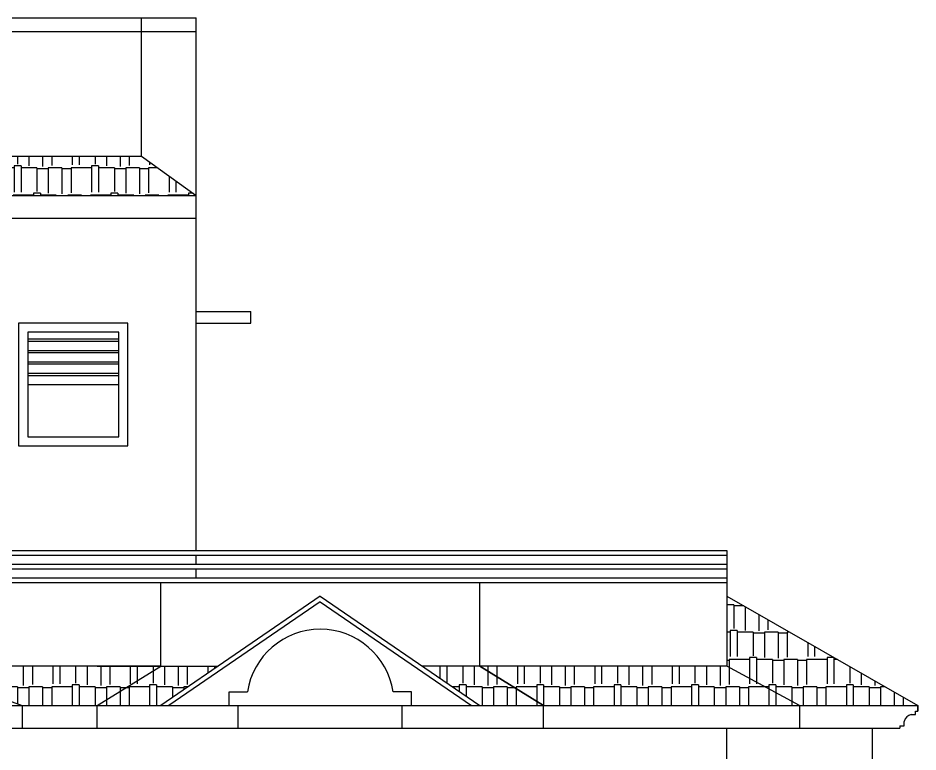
# Model space of a CAD drawing. Header units: inches. Extents: x 1397 to 20304, y -27267 to -746.
# Drawn here: x 14070.6 to 14268.2, y -23663 to -23501.8 of the extents above; entities that cross this region are included whole.
import ezdxf

# ---------------------------------------------------------------- set-up
doc = ezdxf.new("R2010")
doc.units = ezdxf.units.IN
doc.header["$LTSCALE"] = 17
doc.header["$MEASUREMENT"] = 0
doc.layers.add('25 BOT BAR', color=12, linetype='Continuous', lineweight=25)
doc.layers.add('OUTLINE', color=1, linetype='Continuous', lineweight=25)
pattern_1 = [(180, (0, -2672.648), (-12.75, -6), [3, -2.5, 3.5, -1.5, 4.5, -2]), (180, (-3, -2672.898), (-12.75, -6), [2.5, -9.5, 2, -3]), (180, (-9, -2672.273), (-12.75, -6), [1.5, -15.5]), (270, (0, -2672.6483), (4.25, -6), [5.75, -18.25]), (270, (-3, -2672.6483), (4.25, -6), [5.625, -18.375]), (270, (-5.5, -2672.6483), (4.25, -6), [5.25, -18.75]), (270, (-9, -2672.2733), (4.25, -6), [5.75, -18.25]), (270, (-10.5, -2672.2733), (4.25, -6), [5.75, -18.25]), (270, (-15, -2672.6483), (4.25, -6), [5.5, -18.5])]

msp = doc.modelspace()

# ---------------------------------------------------------------- hatches: boundary and pattern name
at = {"layer": '25 BOT BAR'}
h = msp.add_hatch(dxfattribs=at)
h.set_pattern_fill('AR-RSHKE', color=8, scale=0.5, angle=180)
h.set_pattern_definition(pattern_1)
h.paths.add_polyline_path([(14097.72, -23532.13), (13951.23, -23532.13), (13963.23, -23540.76), (14109.72, -23540.76)])
h = msp.add_hatch(dxfattribs=at)
h.set_pattern_fill('AR-RSHKE', color=8, scale=0.5, angle=180)
h.set_pattern_definition(pattern_1)
h.paths.add_polyline_path([(14226.23, -23628.76), (14226.23, -23644.13), (14242.23, -23652.76), (14268.23, -23652.76)])
h = msp.add_hatch(dxfattribs=at)
h.set_pattern_fill('AR-RSHKE', color=8, scale=0.5, angle=180)
h.set_pattern_definition(pattern_1)
h.paths.add_polyline_path([(14047.76, -23644.13), (14071.48, -23652.76), (14087.98, -23652.76), (14101.98, -23644.13)])
h = msp.add_hatch(dxfattribs=at)
h.set_pattern_fill('AR-RSHKE', color=8, scale=0.5, angle=180)
h.set_pattern_definition(pattern_1)
h.paths.add_polyline_path([(14087.98, -23652.76), (14101.98, -23652.76), (14114.55, -23644.13), (14101.98, -23644.13)])
h = msp.add_hatch(dxfattribs=at)
h.set_pattern_fill('AR-RSHKE', color=8, scale=0.5, angle=180)
h.set_pattern_definition(pattern_1)
h.paths.add_polyline_path([(14171.98, -23644.13), (14159.4, -23644.13), (14171.98, -23652.76), (14185.98, -23652.76)])
h = msp.add_hatch(dxfattribs=at)
h.set_pattern_fill('AR-RSHKE', color=8, scale=0.5, angle=180)
h.set_pattern_definition(pattern_1)
h.paths.add_polyline_path([(14171.98, -23644.13), (14185.98, -23652.76), (14242.23, -23652.76), (14226.23, -23644.13)])

# ---------------------------------------------------------------- linework, layer by layer
for p, q in [((13766.23, -23501.76), (14109.72, -23501.76)), ((14097.72, -23532.13), (14097.72, -23501.76)), ((14109.72, -23545.76), (14109.72, -23501.76)), ((13766.23, -23504.76), (14109.72, -23504.76)), ((13951.23, -23532.13), (14097.72, -23532.13)), ((14097.72, -23532.13), (14109.72, -23540.76)), ((13766.23, -23540.76), (14109.72, -23540.76)), ((14109.72, -23618.76), (14109.72, -23540.76)), ((13766.23, -23545.76), (14109.72, -23545.76)), ((14109.72, -23566.26), (14121.72, -23566.26)), ((14121.72, -23568.76), (14121.72, -23566.26)), ((14109.72, -23568.76), (14121.72, -23568.76)), ((13933.23, -23618.76), (14226.23, -23618.76)), ((14226.23, -23618.76), (14226.23, -23644.13)), ((13933.23, -23619.76), (14226.23, -23619.76)), ((14109.72, -23621.76), (14109.72, -23619.76)), ((13933.23, -23621.76), (14226.23, -23621.76)), ((13933.23, -23622.76), (14226.23, -23622.76)), ((14109.72, -23624.76), (14109.72, -23622.76)), ((13933.23, -23624.76), (14226.23, -23624.76)), ((13933.23, -23625.76), (14226.23, -23625.76)), ((14101.98, -23644.13), (14101.98, -23625.76)), ((14171.98, -23644.13), (14171.98, -23625.76)), ((14005.48, -23628.76), (14071.48, -23652.76)), ((14136.98, -23628.76), (14101.98, -23652.76)), ((14136.98, -23628.76), (14171.98, -23652.76)), ((14226.23, -23628.76), (14268.23, -23652.76)), ((14136.98, -23629.97), (14103.74, -23652.76)), ((14136.98, -23629.97), (14170.21, -23652.76)), ((14087.98, -23644.13), (14114.55, -23644.13)), ((14087.98, -23652.76), (14101.98, -23644.13)), ((14171.98, -23644.13), (14159.4, -23644.13)), ((14185.98, -23652.76), (14171.98, -23644.13)), ((14116.98, -23652.76), (14116.98, -23649.76)), ((14116.98, -23649.76), (14120.98, -23649.76)), ((14156.98, -23649.76), (14152.98, -23649.76)), ((14156.98, -23652.76), (14156.98, -23649.76)), ((13841.23, -23652.76), (14268.23, -23652.76)), ((14071.48, -23652.76), (14071.48, -23657.76)), ((14087.98, -23657.76), (14087.98, -23652.76)), ((14118.98, -23657.76), (14118.98, -23652.76)), ((14154.98, -23657.76), (14154.98, -23652.76)), ((14185.98, -23657.76), (14185.98, -23652.76)), ((14242.23, -23652.76), (14242.23, -23657.76)), ((14268.23, -23654.01), (14268.23, -23652.76)), ((14268.23, -23652.76), (14268.23, -23654.01)), ((14266.73, -23654.76), (14267.68, -23654.76)), ((14267.68, -23654.76), (14267.68, -23654.01)), ((14267.68, -23654.01), (14268.23, -23654.01)), ((14265.23, -23656.76), (14265.23, -23656.26)), ((14265.23, -23657.26), (14265.23, -23656.76)), ((13841.23, -23657.76), (14264.23, -23657.76)), ((14226.23, -23756.13), (14226.23, -23657.76)), ((14258.23, -23756.13), (14258.23, -23657.76)), ((14264.23, -23657.26), (14264.23, -23657.76)), ((14264.23, -23657.26), (14265.23, -23657.26))]:
    msp.add_line(p, q, dxfattribs=at)
for points in [[(14047.76, -23644.13), (14071.48, -23652.76), (14087.98, -23652.76), (14101.98, -23644.13), (14047.76, -23644.13)], [(14171.98, -23644.13), (14185.98, -23652.76), (14242.23, -23652.76), (14226.23, -23644.13), (14171.98, -23644.13)]]:
    msp.add_lwpolyline(points, dxfattribs=at)
for centre, radius, start, end in [((14136.98, -23652.22), 16.19, 8.7546, 171.2454), ((14267.13, -23656.66), 1.94, 101.7959, 168.2044)]:
    msp.add_arc(centre, radius, start, end, dxfattribs=at)
at = {"layer": 'OUTLINE', "color": 7}
for p, q in [((14094.72, -23568.76), (14070.72, -23568.76)), ((14070.72, -23568.76), (14070.72, -23595.76)), ((14094.72, -23595.76), (14094.72, -23568.76)), ((14070.72, -23595.76), (14094.72, -23595.76))]:
    msp.add_line(p, q, dxfattribs=at)
at = {"layer": 'OUTLINE', "color": 253, "true_color": 0x9898cc}
for p, q in [((14092.72, -23570.76), (14072.72, -23570.76)), ((14072.72, -23570.76), (14072.72, -23593.76)), ((14072.72, -23572.26), (14092.72, -23572.26)), ((14092.72, -23593.76), (14092.72, -23570.76)), ((14072.72, -23572.76), (14092.72, -23572.76)), ((14072.72, -23574.76), (14092.72, -23574.76)), ((14072.72, -23575.26), (14092.72, -23575.26)), ((14072.72, -23577.26), (14092.72, -23577.26)), ((14072.72, -23577.76), (14092.72, -23577.76)), ((14072.72, -23579.76), (14092.72, -23579.76)), ((14072.72, -23580.26), (14092.72, -23580.26)), ((14072.72, -23582.26), (14092.72, -23582.26)), ((14072.72, -23593.76), (14092.72, -23593.76))]:
    msp.add_line(p, q, dxfattribs=at)

doc.saveas('drawing.dxf')
